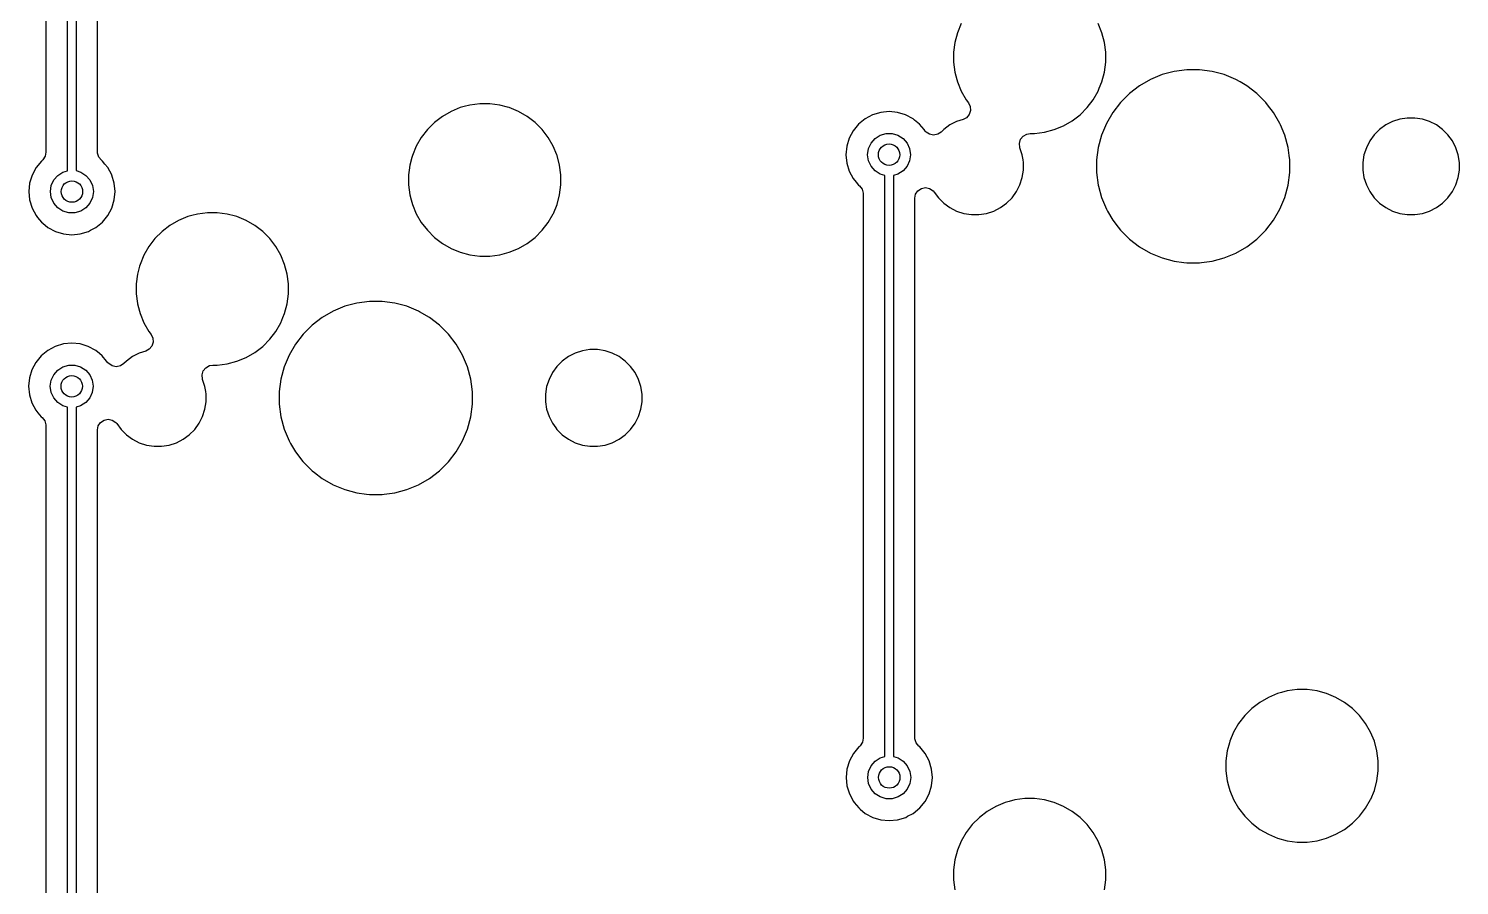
# Model space of a CAD drawing. Extents: x 17 to 170, y -181 to -32.
# Drawn here: x 60.23 to 93.58, y -81.19 to -61.23 of the extents above; entities that cross this region are included whole.
import ezdxf

# ---------------------------------------------------------------- set-up
doc = ezdxf.new("R2010")
doc.units = 0
doc.layers.add('BLACK', color=7, linetype='CONTINUOUS')

msp = doc.modelspace()

# ---------------------------------------------------------------- linework, layer by layer
at = {"layer": 'BLACK', "linetype": 'CONTINUOUS'}
for p, q in [((61.138174, -64.540678), (61.138174, -51.000393)), ((61.338174, -51.000393), (61.338174, -64.538533)), ((60.637674, -51.433192), (60.637674, -64.109804)), ((61.838674, -64.10381), (61.838674, -51.530516)), ((81.880118, -61.32556), (81.819879, -61.550374)), ((81.88012, -61.325551), (81.880118, -61.32556)), ((81.969179, -61.110541), (81.88012, -61.325551)), ((85.249879, -61.325551), (85.16082, -61.110541)), ((85.24988, -61.325555), (85.249879, -61.325551)), ((85.249882, -61.32556), (85.24988, -61.325555)), ((85.310121, -61.550374), (85.249882, -61.32556)), ((81.819879, -61.550374), (81.7895, -61.781128)), ((85.3405, -61.781128), (85.310121, -61.550374)), ((81.7895, -61.781128), (81.7895, -62.013872)), ((81.7895, -62.013872), (81.819879, -62.244626)), ((85.310121, -62.244626), (85.3405, -62.013872)), ((85.3405, -62.013872), (85.3405, -61.781128)), ((81.819879, -62.244626), (81.865465, -62.414753)), ((85.249882, -62.46944), (85.310121, -62.244626)), ((86.650049, -62.30186), (86.3775, -62.414753)), ((86.935011, -62.225506), (86.650049, -62.30186)), ((87.227493, -62.187), (86.935011, -62.225506)), ((87.227494, -62.187), (87.227493, -62.187)), ((87.522506, -62.187), (87.227494, -62.187)), ((87.522507, -62.187), (87.522506, -62.187)), ((87.814989, -62.225506), (87.522507, -62.187)), ((87.814993, -62.225507), (87.814988, -62.225506)), ((87.814988, -62.225506), (87.814989, -62.225506)), ((87.976555, -62.268797), (87.814993, -62.225507)), ((88.09995, -62.30186), (87.976555, -62.268797)), ((88.372499, -62.414753), (88.09995, -62.30186)), ((81.865465, -62.414753), (81.88012, -62.469448)), ((81.88012, -62.469448), (81.969179, -62.684458)), ((81.969179, -62.684458), (81.969184, -62.684467)), ((81.969184, -62.684467), (81.969185, -62.684469)), ((81.969185, -62.684469), (82.085558, -62.886032)), ((85.044442, -62.886032), (85.160815, -62.684469)), ((85.160815, -62.684469), (85.187784, -62.619361)), ((85.187784, -62.619361), (85.249879, -62.469448)), ((85.249879, -62.469445), (85.249882, -62.46944)), ((85.249879, -62.469448), (85.249879, -62.469445)), ((86.122005, -62.562262), (85.887963, -62.741849)), ((86.12201, -62.562259), (86.122005, -62.562262)), ((86.377496, -62.414755), (86.12201, -62.562259)), ((86.3775, -62.414753), (86.377496, -62.414755)), ((88.372503, -62.414755), (88.372499, -62.414753)), ((88.372505, -62.414756), (88.372503, -62.414755)), ((88.372507, -62.414757), (88.372505, -62.414756)), ((88.467221, -62.46944), (88.372507, -62.414757)), ((88.627989, -62.562259), (88.467221, -62.46944)), ((88.627994, -62.562262), (88.627989, -62.562259)), ((88.862036, -62.741849), (88.627994, -62.562262)), ((70.517874, -63.009879), (70.383832, -63.045795)), ((70.517878, -63.009878), (70.517874, -63.009879)), ((70.51788, -63.009878), (70.517878, -63.009878)), ((70.748628, -62.9795), (70.51788, -63.009878)), ((70.981372, -62.9795), (70.748628, -62.9795)), ((71.212119, -63.009878), (70.981372, -62.9795)), ((71.212126, -63.009879), (71.212119, -63.009878)), ((71.39675, -63.059349), (71.212126, -63.009879)), ((82.085558, -62.886032), (82.08556, -62.886035)), ((82.08556, -62.886035), (82.085561, -62.886036)), ((82.085561, -62.886036), (82.138925, -62.955582)), ((82.138925, -62.955582), (82.181896, -63.042717)), ((84.902756, -63.070681), (85.044442, -62.886032)), ((85.679349, -62.950463), (85.499762, -63.184505)), ((85.887963, -62.741849), (85.679349, -62.950463)), ((88.862037, -62.74185), (88.862036, -62.741849)), ((88.862042, -62.741854), (88.862037, -62.74185)), ((89.070646, -62.950458), (88.862042, -62.741854)), ((89.070649, -62.950462), (89.070646, -62.950458)), ((89.07065, -62.950463), (89.070649, -62.950462)), ((89.11017, -63.001967), (89.07065, -62.950463)), ((89.250238, -63.184506), (89.11017, -63.001967)), ((69.876467, -63.275558), (69.691819, -63.417244)), ((70.078032, -63.159184), (69.876467, -63.275558)), ((70.078041, -63.159179), (70.078032, -63.159184)), ((70.293051, -63.07012), (70.078041, -63.159179)), ((70.383832, -63.045795), (70.293051, -63.07012)), ((71.436948, -63.07012), (71.39675, -63.059349)), ((71.651958, -63.159179), (71.436948, -63.07012)), ((71.651967, -63.159184), (71.651958, -63.159179)), ((71.651969, -63.159185), (71.651967, -63.159184)), ((71.853532, -63.275558), (71.651969, -63.159185)), ((72.038181, -63.417244), (71.853532, -63.275558)), ((79.729637, -63.33054), (79.577294, -63.455566)), ((79.90344, -63.23764), (79.729637, -63.33054)), ((79.903448, -63.237637), (79.90344, -63.23764)), ((80.092042, -63.180427), (79.903448, -63.237637)), ((80.288174, -63.161111), (80.092042, -63.180427)), ((80.484305, -63.180427), (80.288174, -63.161111)), ((80.672899, -63.237637), (80.484305, -63.180427)), ((80.672907, -63.23764), (80.672899, -63.237637)), ((80.84671, -63.33054), (80.672907, -63.23764)), ((80.882871, -63.360217), (80.84671, -63.33054)), ((80.999057, -63.455569), (80.882871, -63.360217)), ((82.018325, -63.343976), (81.862965, -63.394455)), ((82.092961, -63.304708), (82.018325, -63.343976)), ((82.15702, -63.231663), (82.092961, -63.304708)), ((82.18825, -63.139664), (82.15702, -63.231663)), ((82.181896, -63.042717), (82.18825, -63.139664)), ((84.553532, -63.376942), (84.738181, -63.235256)), ((84.738181, -63.235256), (84.902756, -63.070681)), ((85.499759, -63.18451), (85.352255, -63.439996)), ((85.499762, -63.184505), (85.499759, -63.18451)), ((89.397743, -63.439993), (89.250238, -63.184506)), ((92.191445, -63.339714), (92.022958, -63.394458)), ((92.191448, -63.339713), (92.191445, -63.339714)), ((92.19145, -63.339713), (92.191448, -63.339713)), ((92.191456, -63.339711), (92.19145, -63.339713)), ((92.366411, -63.312), (92.191456, -63.339711)), ((92.366421, -63.312), (92.366411, -63.312)), ((92.543579, -63.312), (92.366421, -63.312)), ((92.543588, -63.312), (92.543579, -63.312)), ((92.718543, -63.339711), (92.543588, -63.312)), ((92.718549, -63.339713), (92.718543, -63.339711)), ((92.718555, -63.339714), (92.718549, -63.339713)), ((92.887042, -63.394458), (92.718555, -63.339714)), ((69.527244, -63.581819), (69.385558, -63.766467)), ((69.527247, -63.581815), (69.527244, -63.581819)), ((69.691815, -63.417247), (69.527247, -63.581815)), ((69.691819, -63.417244), (69.691815, -63.417247)), ((72.202756, -63.581819), (72.038181, -63.417244)), ((72.344442, -63.766468), (72.202756, -63.581819)), ((79.452262, -63.607915), (79.359362, -63.781718)), ((79.577288, -63.455572), (79.452262, -63.607915)), ((79.577294, -63.455566), (79.577288, -63.455572)), ((80.080466, -63.711636), (80.217017, -63.671541)), ((80.217017, -63.671541), (80.359331, -63.671541)), ((80.359331, -63.671541), (80.495882, -63.711636)), ((81.102334, -63.581412), (80.999057, -63.455569)), ((81.131845, -63.617371), (81.102334, -63.581412)), ((81.132502, -63.616831), (81.131845, -63.617371)), ((81.150229, -63.638431), (81.132502, -63.616831)), ((81.23101, -63.692408), (81.150229, -63.638431)), ((81.326298, -63.711363), (81.23101, -63.692408)), ((81.421586, -63.69241), (81.326298, -63.711363)), ((81.502368, -63.638434), (81.421586, -63.69241)), ((81.561783, -63.579019), (81.502368, -63.638434)), ((81.561787, -63.579016), (81.561783, -63.579019)), ((81.70511, -63.474885), (81.561787, -63.579016)), ((81.862947, -63.394463), (81.70511, -63.474885)), ((81.862965, -63.394455), (81.862947, -63.394463)), ((83.411028, -63.732658), (83.495795, -63.685186)), ((83.495795, -63.685186), (83.572739, -63.673)), ((83.572739, -63.673), (83.681372, -63.673)), ((83.681372, -63.673), (83.912126, -63.642621)), ((83.912126, -63.642621), (84.13694, -63.582382)), ((84.13694, -63.582382), (84.136945, -63.582379)), ((84.136945, -63.582379), (84.136948, -63.582379)), ((84.136948, -63.582379), (84.351958, -63.49332)), ((84.351958, -63.49332), (84.351961, -63.493318)), ((84.351961, -63.493318), (84.351969, -63.493315)), ((84.351969, -63.493315), (84.553532, -63.376942)), ((85.352253, -63.44), (85.23936, -63.712549)), ((85.352255, -63.439996), (85.352253, -63.44)), ((89.397744, -63.439996), (89.397743, -63.439993)), ((89.397746, -63.44), (89.397744, -63.439996)), ((89.412196, -63.474885), (89.397746, -63.44)), ((89.510639, -63.712548), (89.412196, -63.474885)), ((91.721789, -63.579014), (91.596514, -63.704289)), ((91.86511, -63.474885), (91.721789, -63.579014)), ((92.022947, -63.394463), (91.86511, -63.474885)), ((92.022956, -63.394459), (92.022947, -63.394463)), ((92.022958, -63.394458), (92.022956, -63.394458)), ((92.022956, -63.394458), (92.022956, -63.394459)), ((92.88705, -63.394462), (92.887042, -63.394458)), ((92.887052, -63.394463), (92.88705, -63.394462)), ((93.044889, -63.474885), (92.887052, -63.394463)), ((93.152069, -63.552756), (93.044889, -63.474885)), ((93.188214, -63.579017), (93.152069, -63.552756)), ((93.313483, -63.704286), (93.188214, -63.579017)), ((69.269179, -63.968041), (69.18012, -64.183051)), ((69.269184, -63.968032), (69.269179, -63.968041)), ((69.385558, -63.766467), (69.269184, -63.968032)), ((72.460815, -63.968031), (72.344442, -63.766468)), ((72.460815, -63.968032), (72.460815, -63.968031)), ((72.46082, -63.968041), (72.460815, -63.968032)), ((72.543004, -64.166452), (72.46082, -63.968041)), ((79.302149, -63.97032), (79.282833, -64.166452)), ((79.359359, -63.781726), (79.302149, -63.97032)), ((79.359362, -63.781718), (79.359359, -63.781726)), ((79.788174, -64.166452), (79.808428, -64.025586)), ((79.808428, -64.025586), (79.867547, -63.896132)), ((79.867547, -63.896132), (79.960744, -63.788577)), ((79.960744, -63.788577), (80.080466, -63.711636)), ((80.495882, -63.711636), (80.615604, -63.788577)), ((80.615604, -63.788577), (80.708801, -63.896132)), ((80.708801, -63.896132), (80.76792, -64.025586)), ((80.76792, -64.025586), (80.788174, -64.166452)), ((83.324507, -63.902462), (83.350879, -63.808955)), ((83.335925, -63.998944), (83.324507, -63.902462)), ((83.33804, -64.005455), (83.335925, -63.998944)), ((83.338042, -64.005458), (83.33804, -64.005455)), ((83.392786, -64.173945), (83.338042, -64.005458)), ((83.350879, -63.808955), (83.411028, -63.732658)), ((85.163006, -63.997511), (85.1245, -64.289993)), ((85.23936, -63.712549), (85.163006, -63.997511)), ((89.586993, -63.997507), (89.510639, -63.712548)), ((89.611422, -64.18306), (89.586993, -63.997507)), ((91.411958, -64.005458), (91.357214, -64.173945)), ((91.411963, -64.005447), (91.411958, -64.005456)), ((91.411958, -64.005456), (91.411958, -64.005458)), ((91.492385, -63.84761), (91.411963, -64.005447)), ((91.596514, -63.704289), (91.492385, -63.84761)), ((93.417614, -63.84761), (93.313483, -63.704286)), ((93.498042, -64.005458), (93.417614, -63.84761)), ((93.552786, -64.173945), (93.498042, -64.005458)), ((60.530945, -64.315162), (60.405914, -64.467511)), ((60.546639, -64.302283), (60.530945, -64.315162)), ((60.564744, -64.285874), (60.546639, -64.302283)), ((60.61872, -64.205092), (60.564744, -64.285874)), ((60.637674, -64.109804), (60.61872, -64.205092)), ((61.839873, -64.128212), (61.838674, -64.10381)), ((61.868074, -64.221184), (61.839873, -64.128212)), ((61.929707, -64.296287), (61.868074, -64.221184)), ((61.952702, -64.315159), (61.929707, -64.296287)), ((61.952709, -64.315165), (61.952702, -64.315159)), ((62.011404, -64.386685), (61.952709, -64.315165)), ((69.166468, -64.234001), (69.119879, -64.407874)), ((69.18012, -64.183051), (69.166468, -64.234001)), ((72.549879, -64.183051), (72.543004, -64.166452)), ((72.54988, -64.183055), (72.549879, -64.183051)), ((72.549882, -64.18306), (72.54988, -64.183055)), ((72.610121, -64.407874), (72.549882, -64.18306)), ((79.282833, -64.166452), (79.302149, -64.362583)), ((79.808428, -64.307318), (79.788174, -64.166452)), ((79.867547, -64.436772), (79.808428, -64.307318)), ((80.76792, -64.307318), (80.708801, -64.436772)), ((80.788174, -64.166452), (80.76792, -64.307318)), ((83.392787, -64.173954), (83.392786, -64.173945)), ((83.392788, -64.173956), (83.392787, -64.173954)), ((83.411167, -64.289993), (83.392788, -64.173956)), ((83.420499, -64.348911), (83.411167, -64.289993)), ((83.4205, -64.348923), (83.420499, -64.348911)), ((83.4205, -64.526076), (83.4205, -64.348923)), ((85.1245, -64.289993), (85.1245, -64.585006)), ((89.62526, -64.288174), (89.611422, -64.18306)), ((89.6255, -64.289994), (89.62526, -64.288174)), ((89.6255, -64.348911), (89.6255, -64.289994)), ((89.6255, -64.585006), (89.6255, -64.348911)), ((91.357211, -64.173956), (91.3295, -64.348911)), ((91.3295, -64.348911), (91.3295, -64.526088)), ((91.357213, -64.17395), (91.357211, -64.173956)), ((91.357214, -64.173945), (91.357213, -64.173948)), ((91.357213, -64.173948), (91.357213, -64.17395)), ((93.552787, -64.173954), (93.552786, -64.173945)), ((93.552788, -64.173956), (93.552787, -64.173954)), ((93.580499, -64.348911), (93.552788, -64.173956)), ((93.5805, -64.348923), (93.580499, -64.348911)), ((93.5805, -64.526076), (93.5805, -64.348923)), ((60.313011, -64.641322), (60.255801, -64.829916)), ((60.313014, -64.641314), (60.313011, -64.641322)), ((60.405914, -64.467511), (60.313014, -64.641314)), ((60.821199, -64.755728), (60.914396, -64.648173)), ((60.914396, -64.648173), (61.034118, -64.571232)), ((61.034118, -64.571232), (61.138174, -64.540678)), ((61.338174, -64.538533), (61.449534, -64.571232)), ((61.449534, -64.571232), (61.569256, -64.648173)), ((61.569256, -64.648173), (61.662453, -64.755728)), ((62.077737, -64.467511), (62.011404, -64.386685)), ((62.169201, -64.638628), (62.077737, -64.467511)), ((62.170637, -64.641314), (62.169201, -64.638628)), ((62.170638, -64.641318), (62.170637, -64.641314)), ((62.17064, -64.641321), (62.170638, -64.641318)), ((62.22785, -64.829916), (62.17064, -64.641321)), ((69.104317, -64.526079), (69.0895, -64.638628)), ((69.0895, -64.638628), (69.0895, -64.871372)), ((69.119878, -64.40788), (69.104317, -64.526079)), ((69.119879, -64.407874), (69.119878, -64.407878)), ((69.119878, -64.407878), (69.119878, -64.40788)), ((72.6405, -64.638628), (72.610121, -64.407874)), ((72.6405, -64.871372), (72.6405, -64.638628)), ((79.302149, -64.362583), (79.359359, -64.551177)), ((79.359359, -64.551177), (79.359362, -64.551185)), ((79.359362, -64.551185), (79.452262, -64.724988)), ((79.960744, -64.544327), (79.867547, -64.436772)), ((80.080466, -64.621268), (79.960744, -64.544327)), ((80.188174, -64.652893), (80.080466, -64.621268)), ((80.188174, -78.193178), (80.188174, -64.652893)), ((80.495882, -64.621268), (80.388174, -64.652893)), ((80.388174, -64.652893), (80.388174, -78.191033)), ((80.615604, -64.544327), (80.495882, -64.621268)), ((80.708801, -64.436772), (80.615604, -64.544327)), ((83.392788, -64.701043), (83.420499, -64.526088)), ((83.420499, -64.526088), (83.4205, -64.526076)), ((85.1245, -64.585006), (85.162985, -64.877331)), ((89.586993, -64.877493), (89.6255, -64.585006)), ((91.3295, -64.526088), (91.357211, -64.701043)), ((93.552788, -64.701043), (93.580499, -64.526088)), ((93.580499, -64.526088), (93.5805, -64.526076)), ((60.255801, -64.829916), (60.236485, -65.026048)), ((60.236485, -65.026048), (60.255801, -65.222179)), ((60.741826, -65.026048), (60.76208, -64.885182)), ((60.76208, -65.166914), (60.741826, -65.026048)), ((60.76208, -64.885182), (60.821199, -64.755728)), ((61.662453, -64.755728), (61.721572, -64.885182)), ((61.721572, -64.885182), (61.741826, -65.026048)), ((61.741826, -65.026048), (61.721572, -65.166914)), ((62.247167, -65.026048), (62.22785, -64.829916)), ((62.22785, -65.22218), (62.247167, -65.026048)), ((69.0895, -64.871372), (69.119879, -65.102126)), ((72.610121, -65.102126), (72.6405, -64.871372)), ((79.452262, -64.724988), (79.518478, -64.805672)), ((79.518478, -64.805672), (79.577291, -64.877335)), ((79.577291, -64.877335), (79.596639, -64.893214)), ((79.596639, -64.893214), (79.658272, -64.968314)), ((79.658272, -64.968314), (79.686475, -65.061286)), ((80.907628, -65.087728), (80.961604, -65.006946)), ((80.961604, -65.006946), (81.042386, -64.95297)), ((81.042386, -64.95297), (81.137674, -64.934016)), ((81.137674, -64.934016), (81.232962, -64.95297)), ((81.232962, -64.95297), (81.313744, -65.006946)), ((81.313744, -65.006946), (81.339118, -65.036655)), ((83.153483, -65.170714), (83.257614, -65.02739)), ((83.257614, -65.02739), (83.338042, -64.869542)), ((83.338042, -64.869542), (83.392786, -64.701055)), ((83.392786, -64.701055), (83.392788, -64.701043)), ((85.162985, -64.877331), (85.163007, -64.877493)), ((85.163007, -64.877493), (85.169709, -64.902506)), ((85.169709, -64.902506), (85.23936, -65.16245)), ((89.510639, -65.162452), (89.586993, -64.877493)), ((91.357211, -64.701043), (91.357213, -64.701049)), ((91.357213, -64.701049), (91.357214, -64.701055)), ((91.357214, -64.701055), (91.411958, -64.869542)), ((91.411958, -64.869542), (91.411959, -64.869543)), ((91.411959, -64.869543), (91.411963, -64.869552)), ((91.411963, -64.869552), (91.484213, -65.011351)), ((91.484213, -65.011351), (91.492386, -65.02739)), ((91.492386, -65.02739), (91.596517, -65.170714)), ((93.313483, -65.170714), (93.417614, -65.02739)), ((93.417614, -65.02739), (93.498042, -64.869542)), ((93.498042, -64.869542), (93.552786, -64.701055)), ((93.552786, -64.701055), (93.552788, -64.701043)), ((60.255801, -65.222179), (60.313011, -65.410773)), ((60.821199, -65.296368), (60.76208, -65.166914)), ((60.914396, -65.403923), (60.821199, -65.296368)), ((61.662453, -65.296368), (61.569256, -65.403923)), ((61.721572, -65.166914), (61.662453, -65.296368)), ((62.17064, -65.410775), (62.22785, -65.22218)), ((69.119879, -65.102126), (69.152048, -65.22218)), ((69.152048, -65.22218), (69.18012, -65.326948)), ((69.18012, -65.326948), (69.269179, -65.541958)), ((72.463583, -65.535288), (72.549879, -65.326948)), ((72.549879, -65.326945), (72.549882, -65.32694)), ((72.549879, -65.326948), (72.549879, -65.326945)), ((72.549882, -65.32694), (72.610121, -65.102126)), ((79.686475, -65.061286), (79.687674, -65.085692)), ((79.687674, -65.085692), (79.687674, -77.762304)), ((80.888674, -65.183016), (80.907628, -65.087728)), ((80.888674, -72.103952), (80.888674, -65.183016)), ((81.339118, -65.036655), (81.436517, -65.170714)), ((81.436517, -65.170714), (81.561786, -65.295983)), ((81.561786, -65.295983), (81.70511, -65.400114)), ((82.88489, -65.400114), (83.028214, -65.295983)), ((83.028214, -65.295983), (83.153483, -65.170714)), ((85.23936, -65.16245), (85.352253, -65.434999)), ((89.397743, -65.435007), (89.510639, -65.162452)), ((91.596517, -65.170714), (91.721786, -65.295983)), ((91.721786, -65.295983), (91.86511, -65.400114)), ((93.04489, -65.400114), (93.188214, -65.295983)), ((93.188214, -65.295983), (93.313483, -65.170714)), ((60.313011, -65.410773), (60.313014, -65.410781)), ((60.313014, -65.410781), (60.405914, -65.584584)), ((60.405914, -65.584584), (60.44336, -65.630211)), ((60.44336, -65.630211), (60.530943, -65.736931)), ((61.034118, -65.480864), (60.914396, -65.403923)), ((61.170669, -65.520959), (61.034118, -65.480864)), ((61.312983, -65.520959), (61.170669, -65.520959)), ((61.449534, -65.480864), (61.312983, -65.520959)), ((61.569256, -65.403923), (61.449534, -65.480864)), ((61.952709, -65.736931), (62.077736, -65.584586)), ((62.077736, -65.584586), (62.17064, -65.410775)), ((63.943051, -65.61012), (63.728041, -65.699179)), ((64.038354, -65.584584), (63.943051, -65.61012)), ((64.167874, -65.549879), (64.038354, -65.584584)), ((64.167878, -65.549878), (64.167874, -65.549879)), ((64.16788, -65.549878), (64.167878, -65.549878)), ((64.398628, -65.5195), (64.16788, -65.549878)), ((64.631372, -65.5195), (64.398628, -65.5195)), ((64.862119, -65.549878), (64.631372, -65.5195)), ((64.862126, -65.549879), (64.862119, -65.549878)), ((65.055271, -65.601632), (64.862126, -65.549879)), ((65.086948, -65.61012), (65.055271, -65.601632)), ((65.301958, -65.699179), (65.086948, -65.61012)), ((69.269179, -65.541958), (69.269184, -65.541967)), ((69.269184, -65.541967), (69.269185, -65.541969)), ((69.269185, -65.541969), (69.385558, -65.743532)), ((72.344442, -65.743532), (72.460815, -65.541969)), ((72.460815, -65.541969), (72.463583, -65.535288)), ((81.70511, -65.400114), (81.862958, -65.480542)), ((81.862958, -65.480542), (82.031445, -65.535286)), ((82.031445, -65.535286), (82.031454, -65.535287)), ((82.031454, -65.535287), (82.031456, -65.535288)), ((82.031456, -65.535288), (82.206411, -65.562999)), ((82.206411, -65.562999), (82.206418, -65.562999)), ((82.206418, -65.562999), (82.206421, -65.563)), ((82.206421, -65.563), (82.206424, -65.563)), ((82.206424, -65.563), (82.383576, -65.563)), ((82.383576, -65.563), (82.383579, -65.563)), ((82.383579, -65.563), (82.383582, -65.562999)), ((82.383582, -65.562999), (82.383588, -65.562999)), ((82.383588, -65.562999), (82.558543, -65.535288)), ((82.558543, -65.535287), (82.558555, -65.535286)), ((82.558543, -65.535288), (82.558543, -65.535287)), ((82.558555, -65.535286), (82.727042, -65.480542)), ((82.727042, -65.480542), (82.88489, -65.400114)), ((85.352253, -65.434999), (85.352255, -65.435003)), ((85.352255, -65.435003), (85.352257, -65.435007)), ((85.352257, -65.435007), (85.378547, -65.480542)), ((85.378547, -65.480542), (85.499759, -65.690489)), ((85.499759, -65.690489), (85.499762, -65.690494)), ((85.499762, -65.690494), (85.626255, -65.855343)), ((89.070646, -65.924542), (89.250238, -65.690494)), ((89.250238, -65.690494), (89.397743, -65.435007)), ((91.86511, -65.400114), (92.022958, -65.480542)), ((92.022958, -65.480542), (92.191445, -65.535286)), ((92.191445, -65.535286), (92.191454, -65.535287)), ((92.191454, -65.535287), (92.191456, -65.535288)), ((92.191456, -65.535288), (92.366411, -65.562999)), ((92.366411, -65.562999), (92.366418, -65.562999)), ((92.366418, -65.562999), (92.366421, -65.563)), ((92.366421, -65.563), (92.366424, -65.563)), ((92.366424, -65.563), (92.543576, -65.563)), ((92.543576, -65.563), (92.543579, -65.563)), ((92.543579, -65.563), (92.543582, -65.562999)), ((92.543582, -65.562999), (92.543588, -65.562999)), ((92.543588, -65.562999), (92.718543, -65.535288)), ((92.718543, -65.535287), (92.718555, -65.535286)), ((92.718543, -65.535288), (92.718543, -65.535287)), ((92.718555, -65.535286), (92.887042, -65.480542)), ((92.887042, -65.480542), (93.04489, -65.400114)), ((60.530943, -65.736931), (60.566387, -65.766019)), ((60.566387, -65.766019), (60.683289, -65.861959)), ((60.683289, -65.861959), (60.857092, -65.954859)), ((60.857092, -65.954859), (60.857096, -65.95486)), ((60.857096, -65.95486), (60.857099, -65.954862)), ((60.857099, -65.954862), (61.045694, -66.012072)), ((61.045694, -66.012072), (61.241826, -66.031389)), ((61.241826, -66.031389), (61.437958, -66.012072)), ((61.437958, -66.012072), (61.626553, -65.954862)), ((61.626553, -65.954862), (61.676472, -65.92818)), ((61.676472, -65.92818), (61.800362, -65.861959)), ((61.800361, -65.861959), (61.800364, -65.861958)), ((61.800362, -65.861959), (61.800361, -65.861959)), ((61.800364, -65.861958), (61.952709, -65.736931)), ((63.341815, -65.957247), (63.177247, -66.121815)), ((63.341819, -65.957244), (63.341815, -65.957247)), ((63.526467, -65.815558), (63.341819, -65.957244)), ((63.728032, -65.699184), (63.526467, -65.815558)), ((63.728041, -65.699179), (63.728032, -65.699184)), ((65.301967, -65.699184), (65.301958, -65.699179)), ((65.301969, -65.699185), (65.301967, -65.699184)), ((65.503532, -65.815558), (65.301969, -65.699185)), ((65.688181, -65.957244), (65.503532, -65.815558)), ((65.852756, -66.121819), (65.688181, -65.957244)), ((69.385558, -65.743532), (69.527244, -65.928181)), ((69.527244, -65.928181), (69.691819, -66.092756)), ((72.038181, -66.092756), (72.202756, -65.928181)), ((72.202756, -65.928181), (72.344442, -65.743532)), ((85.626255, -65.855343), (85.679354, -65.924542)), ((85.679354, -65.924542), (85.887958, -66.133146)), ((88.862042, -66.133146), (89.070646, -65.924542)), ((63.035558, -66.306467), (62.919184, -66.508032)), ((63.177244, -66.121819), (63.035558, -66.306467)), ((63.177247, -66.121815), (63.177244, -66.121819)), ((65.994442, -66.306468), (65.852756, -66.121819)), ((66.110815, -66.508031), (65.994442, -66.306468)), ((69.691819, -66.092756), (69.876468, -66.234442)), ((69.876468, -66.234442), (70.078031, -66.350815)), ((70.078031, -66.350815), (70.078034, -66.350816)), ((70.078034, -66.350816), (70.078041, -66.35082)), ((70.078041, -66.35082), (70.293051, -66.439879)), ((71.436948, -66.439879), (71.651958, -66.35082)), ((71.651958, -66.35082), (71.651961, -66.350818)), ((71.651961, -66.350818), (71.651969, -66.350815)), ((71.651969, -66.350815), (71.853532, -66.234442)), ((71.853532, -66.234442), (72.038181, -66.092756)), ((85.887958, -66.133146), (86.122006, -66.312738)), ((86.122006, -66.312738), (86.377493, -66.460243)), ((88.372507, -66.460243), (88.627994, -66.312738)), ((88.627994, -66.312738), (88.862042, -66.133146)), ((62.919179, -66.508041), (62.83012, -66.723051)), ((62.919184, -66.508032), (62.919179, -66.508041)), ((66.110815, -66.508032), (66.110815, -66.508031)), ((66.11082, -66.508041), (66.110815, -66.508032)), ((66.199879, -66.723051), (66.11082, -66.508041)), ((70.293051, -66.439879), (70.293055, -66.43988)), ((70.293055, -66.43988), (70.29306, -66.439882)), ((70.29306, -66.439882), (70.517874, -66.500121)), ((70.517874, -66.500121), (70.748628, -66.5305)), ((70.748628, -66.5305), (70.981372, -66.5305)), ((70.981372, -66.5305), (71.212126, -66.500121)), ((71.212126, -66.500121), (71.43694, -66.439882)), ((71.43694, -66.439882), (71.436945, -66.439879)), ((71.436945, -66.439879), (71.436948, -66.439879)), ((86.377493, -66.460243), (86.650048, -66.573139)), ((86.650048, -66.573139), (86.935007, -66.649493)), ((86.935007, -66.649493), (87.154372, -66.678373)), ((87.154372, -66.678373), (87.227493, -66.688)), ((87.227493, -66.688), (87.227494, -66.688)), ((87.227494, -66.688), (87.522507, -66.688)), ((87.522507, -66.688), (87.571253, -66.681582)), ((87.571253, -66.681582), (87.814993, -66.649493)), ((87.814993, -66.649493), (88.099952, -66.573139)), ((88.099952, -66.573139), (88.372507, -66.460243)), ((62.769878, -66.94788), (62.7395, -67.178628)), ((62.769879, -66.947874), (62.769878, -66.947878)), ((62.769878, -66.947878), (62.769878, -66.94788)), ((62.819797, -66.761578), (62.769879, -66.947874)), ((62.83012, -66.723051), (62.819797, -66.761578)), ((66.19988, -66.723055), (66.199879, -66.723051)), ((66.199882, -66.72306), (66.19988, -66.723055)), ((66.260121, -66.947874), (66.199882, -66.72306)), ((66.2905, -67.178628), (66.260121, -66.947874)), ((62.7395, -67.178628), (62.7395, -67.411371)), ((66.2905, -67.411372), (66.2905, -67.178628)), ((62.7395, -67.411371), (62.769194, -67.636927)), ((62.769194, -67.636927), (62.769879, -67.642126)), ((62.769879, -67.642126), (62.815465, -67.812253)), ((66.199882, -67.86694), (66.260121, -67.642126)), ((66.260121, -67.642126), (66.2905, -67.411372)), ((67.885011, -67.623006), (67.600049, -67.69936)), ((68.177493, -67.5845), (67.885011, -67.623006)), ((68.177494, -67.5845), (68.177493, -67.5845)), ((68.472506, -67.5845), (68.177494, -67.5845)), ((68.472507, -67.5845), (68.472506, -67.5845)), ((68.764989, -67.623006), (68.472507, -67.5845)), ((68.764993, -67.623007), (68.764988, -67.623006)), ((68.764988, -67.623006), (68.764989, -67.623006)), ((68.926555, -67.666297), (68.764993, -67.623007)), ((69.04995, -67.69936), (68.926555, -67.666297)), ((62.815465, -67.812253), (62.83012, -67.866948)), ((62.83012, -67.866948), (62.919179, -68.081958)), ((66.110815, -68.081969), (66.161435, -67.959762)), ((66.161435, -67.959762), (66.199879, -67.866948)), ((66.199879, -67.866945), (66.199882, -67.86694)), ((66.199879, -67.866948), (66.199879, -67.866945)), ((67.072005, -67.959762), (66.837963, -68.139349)), ((67.07201, -67.959759), (67.072005, -67.959762)), ((67.327496, -67.812255), (67.07201, -67.959759)), ((67.3275, -67.812253), (67.327496, -67.812255)), ((67.600049, -67.69936), (67.3275, -67.812253)), ((69.322499, -67.812253), (69.04995, -67.69936)), ((69.322503, -67.812255), (69.322499, -67.812253)), ((69.322505, -67.812256), (69.322503, -67.812255)), ((69.322507, -67.812257), (69.322505, -67.812256)), ((69.345155, -67.825333), (69.322507, -67.812257)), ((69.577989, -67.959759), (69.345155, -67.825333)), ((69.577994, -67.959762), (69.577989, -67.959759)), ((69.812036, -68.139349), (69.577994, -67.959762)), ((62.919179, -68.081958), (62.919184, -68.081967)), ((62.919184, -68.081967), (62.919185, -68.081969)), ((62.919185, -68.081969), (63.035558, -68.283532)), ((63.035558, -68.283532), (63.03556, -68.283535)), ((63.03556, -68.283535), (63.035561, -68.283536)), ((63.035561, -68.283536), (63.088925, -68.353082)), ((63.088925, -68.353082), (63.131896, -68.440217)), ((65.852756, -68.468181), (65.994442, -68.283532)), ((65.994442, -68.283532), (66.110815, -68.081969)), ((66.629349, -68.347963), (66.449762, -68.582005)), ((66.837963, -68.139349), (66.629349, -68.347963)), ((69.812037, -68.13935), (69.812036, -68.139349)), ((69.812042, -68.139354), (69.812037, -68.13935)), ((70.020646, -68.347958), (69.812042, -68.139354)), ((70.200238, -68.582006), (70.020646, -68.347958)), ((60.85344, -68.63514), (60.679637, -68.72804)), ((60.853448, -68.635137), (60.85344, -68.63514)), ((61.042042, -68.577927), (60.853448, -68.635137)), ((61.238174, -68.558611), (61.042042, -68.577927)), ((61.434305, -68.577927), (61.238174, -68.558611)), ((61.622899, -68.635137), (61.434305, -68.577927)), ((61.622907, -68.63514), (61.622899, -68.635137)), ((61.79671, -68.72804), (61.622907, -68.63514)), ((63.10702, -68.629163), (63.042961, -68.702208)), ((63.13825, -68.537164), (63.10702, -68.629163)), ((63.131896, -68.440217), (63.13825, -68.537164)), ((65.503532, -68.774442), (65.688181, -68.632756)), ((65.688181, -68.632756), (65.852756, -68.468181)), ((66.449759, -68.58201), (66.302255, -68.837496)), ((66.449762, -68.582005), (66.449759, -68.58201)), ((70.347743, -68.837493), (70.200238, -68.582006)), ((60.402262, -69.005415), (60.309362, -69.179218)), ((60.527288, -68.853072), (60.402262, -69.005415)), ((60.527294, -68.853066), (60.527288, -68.853072)), ((60.679637, -68.72804), (60.527294, -68.853066)), ((61.881895, -68.79795), (61.79671, -68.72804)), ((61.949057, -68.853069), (61.881895, -68.79795)), ((62.05037, -68.976519), (61.949057, -68.853069)), ((62.081845, -69.014871), (62.05037, -68.976519)), ((62.082502, -69.014331), (62.081845, -69.014871)), ((62.100229, -69.035931), (62.082502, -69.014331)), ((62.511783, -68.976519), (62.452368, -69.035934)), ((62.511787, -68.976516), (62.511783, -68.976519)), ((62.65511, -68.872385), (62.511787, -68.976516)), ((62.812947, -68.791963), (62.65511, -68.872385)), ((62.812965, -68.791955), (62.812947, -68.791963)), ((62.968325, -68.741476), (62.812965, -68.791955)), ((63.042961, -68.702208), (62.968325, -68.741476)), ((64.862126, -69.040121), (65.08694, -68.979882)), ((65.08694, -68.979882), (65.086945, -68.979879)), ((65.086945, -68.979879), (65.086948, -68.979879)), ((65.086948, -68.979879), (65.301958, -68.89082)), ((65.301958, -68.89082), (65.301961, -68.890818)), ((65.301961, -68.890818), (65.301969, -68.890815)), ((65.301969, -68.890815), (65.503532, -68.774442)), ((66.302253, -68.8375), (66.18936, -69.110049)), ((66.302255, -68.837496), (66.302253, -68.8375)), ((70.460639, -69.110048), (70.347743, -68.837493)), ((72.671789, -68.976514), (72.546514, -69.101789)), ((72.81511, -68.872385), (72.671789, -68.976514)), ((72.972947, -68.791963), (72.81511, -68.872385)), ((72.972956, -68.791959), (72.972947, -68.791963)), ((72.972958, -68.791958), (72.972956, -68.791958)), ((72.972956, -68.791958), (72.972956, -68.791959)), ((73.141445, -68.737214), (72.972958, -68.791958)), ((73.141448, -68.737213), (73.141445, -68.737214)), ((73.14145, -68.737213), (73.141448, -68.737213)), ((73.141456, -68.737211), (73.14145, -68.737213)), ((73.316411, -68.7095), (73.141456, -68.737211)), ((73.316421, -68.7095), (73.316411, -68.7095)), ((73.493579, -68.7095), (73.316421, -68.7095)), ((73.493588, -68.7095), (73.493579, -68.7095)), ((73.668543, -68.737211), (73.493588, -68.7095)), ((73.668549, -68.737213), (73.668543, -68.737211)), ((73.668555, -68.737214), (73.668549, -68.737213)), ((73.837042, -68.791958), (73.668555, -68.737214)), ((73.83705, -68.791962), (73.837042, -68.791958)), ((73.837052, -68.791963), (73.83705, -68.791962)), ((73.994889, -68.872385), (73.837052, -68.791963)), ((74.075912, -68.931252), (73.994889, -68.872385)), ((74.138214, -68.976517), (74.075912, -68.931252)), ((74.263483, -69.101786), (74.138214, -68.976517)), ((60.309359, -69.179226), (60.252149, -69.36782)), ((60.309362, -69.179218), (60.309359, -69.179226)), ((60.758428, -69.423086), (60.817547, -69.293632)), ((60.817547, -69.293632), (60.910744, -69.186077)), ((60.910744, -69.186077), (61.030466, -69.109136)), ((61.030466, -69.109136), (61.167017, -69.069041)), ((61.167017, -69.069041), (61.309331, -69.069041)), ((61.309331, -69.069041), (61.445882, -69.109136)), ((61.445882, -69.109136), (61.565604, -69.186077)), ((61.565604, -69.186077), (61.658801, -69.293632)), ((61.658801, -69.293632), (61.71792, -69.423086)), ((62.18101, -69.089908), (62.100229, -69.035931)), ((62.276298, -69.108863), (62.18101, -69.089908)), ((62.371586, -69.08991), (62.276298, -69.108863)), ((62.452368, -69.035934), (62.371586, -69.08991)), ((64.274507, -69.299962), (64.300879, -69.206455)), ((64.285925, -69.396444), (64.274507, -69.299962)), ((64.300879, -69.206455), (64.361028, -69.130158)), ((64.361028, -69.130158), (64.445795, -69.082686)), ((64.445795, -69.082686), (64.522739, -69.0705)), ((64.522739, -69.0705), (64.631372, -69.0705)), ((64.631372, -69.0705), (64.862126, -69.040121)), ((66.18936, -69.110049), (66.113006, -69.395011)), ((70.536993, -69.395007), (70.460639, -69.110048)), ((72.442385, -69.24511), (72.361963, -69.402947)), ((72.546514, -69.101789), (72.442385, -69.24511)), ((74.367614, -69.24511), (74.263483, -69.101786)), ((74.448042, -69.402958), (74.367614, -69.24511)), ((60.252149, -69.36782), (60.232833, -69.563952)), ((60.232833, -69.563952), (60.252149, -69.760083)), ((60.738174, -69.563952), (60.758428, -69.423086)), ((60.758428, -69.704818), (60.738174, -69.563952)), ((61.71792, -69.423086), (61.738174, -69.563952)), ((61.738174, -69.563952), (61.71792, -69.704818)), ((64.28804, -69.402955), (64.285925, -69.396444)), ((64.288042, -69.402958), (64.28804, -69.402955)), ((64.342786, -69.571445), (64.288042, -69.402958)), ((64.342787, -69.571454), (64.342786, -69.571445)), ((64.342788, -69.571456), (64.342787, -69.571454)), ((64.361167, -69.687493), (64.342788, -69.571456)), ((64.370499, -69.746411), (64.361167, -69.687493)), ((66.113006, -69.395011), (66.0745, -69.687493)), ((66.0745, -69.687493), (66.0745, -69.982506)), ((70.567798, -69.628996), (70.536993, -69.395007)), ((70.569746, -69.643792), (70.567798, -69.628996)), ((70.5755, -69.687494), (70.569746, -69.643792)), ((70.5755, -69.746411), (70.5755, -69.687494)), ((72.307211, -69.571456), (72.2795, -69.746411)), ((72.307213, -69.57145), (72.307211, -69.571456)), ((72.307214, -69.571445), (72.307213, -69.571448)), ((72.307213, -69.571448), (72.307213, -69.57145)), ((72.361958, -69.402958), (72.307214, -69.571445)), ((72.361963, -69.402947), (72.361958, -69.402956)), ((72.361958, -69.402956), (72.361958, -69.402958)), ((74.502786, -69.571445), (74.448042, -69.402958)), ((74.502787, -69.571454), (74.502786, -69.571445)), ((74.502788, -69.571456), (74.502787, -69.571454)), ((74.530499, -69.746411), (74.502788, -69.571456)), ((60.252149, -69.760083), (60.309359, -69.948677)), ((60.309359, -69.948677), (60.309362, -69.948685)), ((60.309362, -69.948685), (60.402262, -70.122488)), ((60.817547, -69.834272), (60.758428, -69.704818)), ((60.910744, -69.941827), (60.817547, -69.834272)), ((61.030466, -70.018768), (60.910744, -69.941827)), ((61.138174, -70.050393), (61.030466, -70.018768)), ((61.445882, -70.018768), (61.338174, -70.050393)), ((61.565604, -69.941827), (61.445882, -70.018768)), ((61.658801, -69.834272), (61.565604, -69.941827)), ((61.71792, -69.704818), (61.658801, -69.834272)), ((64.342786, -70.098555), (64.356578, -70.011476)), ((64.356578, -70.011476), (64.370499, -69.923588)), ((64.3705, -69.746423), (64.370499, -69.746411)), ((64.370499, -69.923588), (64.3705, -69.923576)), ((64.3705, -69.923576), (64.3705, -69.746423)), ((66.0745, -69.982506), (66.113006, -70.274988)), ((70.536993, -70.274993), (70.5755, -69.982506)), ((70.5755, -69.982506), (70.5755, -69.746411)), ((72.2795, -69.746411), (72.2795, -69.923588)), ((72.2795, -69.923588), (72.307211, -70.098543)), ((74.502786, -70.098555), (74.516578, -70.011476)), ((74.516578, -70.011476), (74.530499, -69.923588)), ((74.5305, -69.746423), (74.530499, -69.746411)), ((74.530499, -69.923588), (74.5305, -69.923576)), ((74.5305, -69.923576), (74.5305, -69.746423)), ((60.402262, -70.122488), (60.451206, -70.182126)), ((60.451206, -70.182126), (60.527291, -70.274835)), ((60.527291, -70.274835), (60.546639, -70.290714)), ((60.546639, -70.290714), (60.608272, -70.365814)), ((61.138174, -83.590678), (61.138174, -70.050393)), ((61.338174, -70.050393), (61.338174, -83.588533)), ((61.911604, -70.404446), (61.992386, -70.35047)), ((61.992386, -70.35047), (62.087674, -70.331516)), ((62.087674, -70.331516), (62.182962, -70.35047)), ((62.182962, -70.35047), (62.263744, -70.404446)), ((64.207614, -70.42489), (64.288042, -70.267042)), ((64.288042, -70.267042), (64.342786, -70.098555)), ((66.113006, -70.274988), (66.18936, -70.55995)), ((70.460639, -70.559952), (70.536993, -70.274993)), ((72.307211, -70.098543), (72.307213, -70.098549)), ((72.307213, -70.098549), (72.307214, -70.098555)), ((72.307214, -70.098555), (72.361958, -70.267042)), ((72.361958, -70.267042), (72.361959, -70.267043)), ((72.361959, -70.267043), (72.361963, -70.267052)), ((72.361963, -70.267052), (72.442385, -70.424889)), ((74.367614, -70.42489), (74.448042, -70.267042)), ((74.448042, -70.267042), (74.502786, -70.098555)), ((60.608272, -70.365814), (60.636475, -70.458786)), ((60.636475, -70.458786), (60.637674, -70.483192)), ((60.637674, -70.483192), (60.637674, -83.159804)), ((61.838674, -70.580516), (61.857628, -70.485228)), ((61.838674, -83.15381), (61.838674, -70.580516)), ((61.857628, -70.485228), (61.911604, -70.404446)), ((62.263744, -70.404446), (62.289118, -70.434155)), ((62.289118, -70.434155), (62.386517, -70.568214)), ((62.386517, -70.568214), (62.511786, -70.693483)), ((62.511786, -70.693483), (62.65511, -70.797614)), ((63.83489, -70.797614), (63.978214, -70.693483)), ((63.978214, -70.693483), (64.103483, -70.568214)), ((64.103483, -70.568214), (64.207614, -70.42489)), ((66.18936, -70.55995), (66.302253, -70.832499)), ((70.347743, -70.832507), (70.460639, -70.559952)), ((72.442385, -70.424889), (72.520421, -70.532296)), ((72.520421, -70.532296), (72.546517, -70.568214)), ((72.546517, -70.568214), (72.671786, -70.693483)), ((72.671786, -70.693483), (72.81511, -70.797614)), ((73.99489, -70.797614), (74.138214, -70.693483)), ((74.138214, -70.693483), (74.263483, -70.568214)), ((74.263483, -70.568214), (74.367614, -70.42489)), ((62.65511, -70.797614), (62.812958, -70.878042)), ((62.812958, -70.878042), (62.981445, -70.932786)), ((62.981445, -70.932786), (62.981454, -70.932787)), ((62.981454, -70.932787), (62.981456, -70.932788)), ((62.981456, -70.932788), (63.156411, -70.960499)), ((63.156411, -70.960499), (63.156418, -70.960499)), ((63.156418, -70.960499), (63.156421, -70.9605)), ((63.156421, -70.9605), (63.156424, -70.9605)), ((63.156424, -70.9605), (63.333576, -70.9605)), ((63.333576, -70.9605), (63.333579, -70.9605)), ((63.333579, -70.9605), (63.333582, -70.960499)), ((63.333582, -70.960499), (63.333588, -70.960499)), ((63.333588, -70.960499), (63.508543, -70.932788)), ((63.508543, -70.932787), (63.508555, -70.932786)), ((63.508543, -70.932788), (63.508543, -70.932787)), ((63.508555, -70.932786), (63.677042, -70.878042)), ((63.677042, -70.878042), (63.83489, -70.797614)), ((66.302253, -70.832499), (66.302255, -70.832503)), ((66.302255, -70.832503), (66.302257, -70.832507)), ((66.302257, -70.832507), (66.33723, -70.893082)), ((66.33723, -70.893082), (66.449759, -71.087989)), ((70.200238, -71.087994), (70.347743, -70.832507)), ((72.81511, -70.797614), (72.972958, -70.878042)), ((72.972958, -70.878042), (73.141445, -70.932786)), ((73.141445, -70.932786), (73.141454, -70.932787)), ((73.141454, -70.932787), (73.141456, -70.932788)), ((73.141456, -70.932788), (73.316411, -70.960499)), ((73.316411, -70.960499), (73.316418, -70.960499)), ((73.316418, -70.960499), (73.316421, -70.9605)), ((73.316421, -70.9605), (73.316424, -70.9605)), ((73.316424, -70.9605), (73.493576, -70.9605)), ((73.493576, -70.9605), (73.493579, -70.9605)), ((73.493579, -70.9605), (73.493582, -70.960499)), ((73.493582, -70.960499), (73.493588, -70.960499)), ((73.493588, -70.960499), (73.668543, -70.932788)), ((73.668543, -70.932787), (73.668555, -70.932786)), ((73.668543, -70.932788), (73.668543, -70.932787)), ((73.668555, -70.932786), (73.837042, -70.878042)), ((73.837042, -70.878042), (73.99489, -70.797614)), ((66.449759, -71.087989), (66.449762, -71.087994)), ((66.449762, -71.087994), (66.623521, -71.314441)), ((66.623521, -71.314441), (66.629354, -71.322042)), ((66.629354, -71.322042), (66.837958, -71.530646)), ((69.812042, -71.530646), (70.020646, -71.322042)), ((70.020646, -71.322042), (70.200238, -71.087994)), ((66.837958, -71.530646), (66.837962, -71.530649)), ((66.837962, -71.530649), (66.837963, -71.53065)), ((66.837963, -71.53065), (66.896974, -71.575931)), ((66.896974, -71.575931), (67.072006, -71.710238)), ((69.577994, -71.710238), (69.812042, -71.530646)), ((67.072006, -71.710238), (67.327493, -71.857743)), ((67.327493, -71.857743), (67.600048, -71.970639)), ((67.600048, -71.970639), (67.885007, -72.046993)), ((68.764993, -72.046993), (69.049952, -71.970639)), ((69.049952, -71.970639), (69.322507, -71.857743)), ((69.322507, -71.857743), (69.577994, -71.710238)), ((67.885007, -72.046993), (68.104372, -72.075873)), ((68.104372, -72.075873), (68.177493, -72.0855)), ((68.177493, -72.0855), (68.177494, -72.0855)), ((68.177494, -72.0855), (68.472507, -72.0855)), ((68.472507, -72.0855), (68.521253, -72.079082)), ((68.521253, -72.079082), (68.764993, -72.046993)), ((80.888674, -77.75631), (80.888674, -72.103952)), ((89.433832, -76.698295), (89.343051, -76.72262)), ((89.567874, -76.662379), (89.433832, -76.698295)), ((89.567878, -76.662378), (89.567874, -76.662379)), ((89.56788, -76.662378), (89.567878, -76.662378)), ((89.798628, -76.632), (89.56788, -76.662378)), ((90.031372, -76.632), (89.798628, -76.632)), ((90.262119, -76.662378), (90.031372, -76.632)), ((90.262126, -76.662379), (90.262119, -76.662378)), ((90.455271, -76.714132), (90.262126, -76.662379)), ((88.926467, -76.928058), (88.741819, -77.069744)), ((89.128032, -76.811684), (88.926467, -76.928058)), ((89.128041, -76.811679), (89.128032, -76.811684)), ((89.343051, -76.72262), (89.128041, -76.811679)), ((90.486948, -76.72262), (90.455271, -76.714132)), ((90.701958, -76.811679), (90.486948, -76.72262)), ((90.701967, -76.811684), (90.701958, -76.811679)), ((90.701969, -76.811685), (90.701967, -76.811684)), ((90.903532, -76.928058), (90.701969, -76.811685)), ((91.088181, -77.069744), (90.903532, -76.928058)), ((88.577244, -77.234319), (88.435558, -77.418967)), ((88.577247, -77.234315), (88.577244, -77.234319)), ((88.741815, -77.069747), (88.577247, -77.234315)), ((88.741819, -77.069744), (88.741815, -77.069747)), ((91.252756, -77.234319), (91.088181, -77.069744)), ((91.394442, -77.418968), (91.252756, -77.234319)), ((88.319179, -77.620541), (88.23012, -77.835551)), ((88.319184, -77.620532), (88.319179, -77.620541)), ((88.435558, -77.418967), (88.319184, -77.620532)), ((91.510815, -77.620531), (91.394442, -77.418968)), ((91.510815, -77.620532), (91.510815, -77.620531)), ((91.51082, -77.620541), (91.510815, -77.620532)), ((91.599879, -77.835551), (91.51082, -77.620541)), ((79.580945, -77.967662), (79.455914, -78.120011)), ((79.596639, -77.954783), (79.580945, -77.967662)), ((79.614744, -77.938374), (79.596639, -77.954783)), ((79.66872, -77.857592), (79.614744, -77.938374)), ((79.687674, -77.762304), (79.66872, -77.857592)), ((80.889873, -77.780712), (80.888674, -77.75631)), ((80.918074, -77.873684), (80.889873, -77.780712)), ((80.979707, -77.948787), (80.918074, -77.873684)), ((81.002702, -77.967659), (80.979707, -77.948787)), ((81.002709, -77.967665), (81.002702, -77.967659)), ((81.002711, -77.967668), (81.002709, -77.967665)), ((81.127737, -78.120011), (81.002711, -77.967668)), ((88.219797, -77.874078), (88.169879, -78.060374)), ((88.23012, -77.835551), (88.219797, -77.874078)), ((91.59988, -77.835555), (91.599879, -77.835551)), ((91.599882, -77.83556), (91.59988, -77.835555)), ((91.660121, -78.060374), (91.599882, -77.83556)), ((79.363011, -78.293822), (79.305801, -78.482416)), ((79.363014, -78.293814), (79.363011, -78.293822)), ((79.455914, -78.120011), (79.363014, -78.293814)), ((79.871199, -78.408228), (79.964396, -78.300673)), ((79.964396, -78.300673), (80.084118, -78.223732)), ((80.084118, -78.223732), (80.188174, -78.193178)), ((80.388174, -78.191033), (80.499534, -78.223732)), ((80.499534, -78.223732), (80.619256, -78.300673)), ((80.619256, -78.300673), (80.712453, -78.408228)), ((81.219201, -78.291128), (81.127737, -78.120011)), ((81.220637, -78.293814), (81.219201, -78.291128)), ((81.220638, -78.293818), (81.220637, -78.293814)), ((81.22064, -78.293821), (81.220638, -78.293818)), ((81.27785, -78.482416), (81.22064, -78.293821)), ((88.169879, -78.060374), (88.1395, -78.291128)), ((88.1395, -78.291128), (88.1395, -78.523872)), ((91.6905, -78.291128), (91.660121, -78.060374)), ((91.6905, -78.523872), (91.6905, -78.291128)), ((79.305801, -78.482416), (79.286485, -78.678548)), ((79.286485, -78.678548), (79.305801, -78.874679)), ((79.791826, -78.678548), (79.81208, -78.537682)), ((79.81208, -78.819414), (79.791826, -78.678548)), ((79.81208, -78.537682), (79.871199, -78.408228)), ((80.712453, -78.408228), (80.771572, -78.537682)), ((80.771572, -78.537682), (80.791826, -78.678548)), ((80.791826, -78.678548), (80.771572, -78.819414)), ((81.297167, -78.678548), (81.27785, -78.482416)), ((81.27785, -78.87468), (81.297167, -78.678548)), ((88.1395, -78.523872), (88.169879, -78.754626)), ((91.660121, -78.754626), (91.6905, -78.523872)), ((79.305801, -78.874679), (79.363011, -79.063273)), ((79.871199, -78.948868), (79.81208, -78.819414)), ((79.964396, -79.056423), (79.871199, -78.948868)), ((80.712453, -78.948868), (80.619256, -79.056423)), ((80.771572, -78.819414), (80.712453, -78.948868)), ((81.22064, -79.063275), (81.27785, -78.87468)), ((88.169879, -78.754626), (88.202048, -78.87468)), ((88.202048, -78.87468), (88.23012, -78.979448)), ((88.23012, -78.979448), (88.319179, -79.194458)), ((91.514738, -79.185), (91.599879, -78.979448)), ((91.599879, -78.979445), (91.599882, -78.97944)), ((91.599879, -78.979448), (91.599879, -78.979445)), ((91.599882, -78.97944), (91.660121, -78.754626)), ((79.363011, -79.063273), (79.363014, -79.063281)), ((79.363014, -79.063281), (79.455914, -79.237084)), ((79.455914, -79.237084), (79.476871, -79.26262)), ((79.476871, -79.26262), (79.580943, -79.389431)), ((80.084118, -79.133364), (79.964396, -79.056423)), ((80.220669, -79.173459), (80.084118, -79.133364)), ((80.362983, -79.173459), (80.220669, -79.173459)), ((80.499534, -79.133364), (80.362983, -79.173459)), ((80.619256, -79.056423), (80.499534, -79.133364)), ((81.002709, -79.389431), (81.127736, -79.237086)), ((81.127736, -79.237086), (81.22064, -79.063275)), ((82.778032, -79.351684), (82.576467, -79.468058)), ((82.778041, -79.351679), (82.778032, -79.351684)), ((82.993051, -79.26262), (82.778041, -79.351679)), ((83.088354, -79.237084), (82.993051, -79.26262)), ((83.217874, -79.202379), (83.088354, -79.237084)), ((83.217878, -79.202378), (83.217874, -79.202379)), ((83.21788, -79.202378), (83.217878, -79.202378)), ((83.448628, -79.172), (83.21788, -79.202378)), ((83.681372, -79.172), (83.448628, -79.172)), ((83.912119, -79.202378), (83.681372, -79.172)), ((83.912126, -79.202379), (83.912119, -79.202378)), ((84.105271, -79.254132), (83.912126, -79.202379)), ((84.136948, -79.26262), (84.105271, -79.254132)), ((84.351958, -79.351679), (84.136948, -79.26262)), ((84.351967, -79.351684), (84.351958, -79.351679)), ((84.351969, -79.351685), (84.351967, -79.351684)), ((84.553532, -79.468058), (84.351969, -79.351685)), ((88.319179, -79.194458), (88.319184, -79.194467)), ((88.319184, -79.194467), (88.319185, -79.194469)), ((88.319185, -79.194469), (88.435558, -79.396032)), ((91.394442, -79.396032), (91.510815, -79.194469)), ((91.510815, -79.194469), (91.514738, -79.185)), ((79.580943, -79.389431), (79.613928, -79.416501)), ((79.613928, -79.416501), (79.733289, -79.514459)), ((79.733289, -79.514459), (79.907092, -79.607359)), ((79.907092, -79.607359), (79.907096, -79.60736)), ((79.907096, -79.60736), (79.907099, -79.607362)), ((79.907099, -79.607362), (80.095694, -79.664572)), ((80.095694, -79.664572), (80.291826, -79.683889)), ((80.291826, -79.683889), (80.487958, -79.664572)), ((80.487958, -79.664572), (80.676553, -79.607362)), ((80.676553, -79.607362), (80.721011, -79.583599)), ((80.721011, -79.583599), (80.850362, -79.514459)), ((80.850361, -79.514459), (80.850364, -79.514458)), ((80.850362, -79.514459), (80.850361, -79.514459)), ((80.850364, -79.514458), (81.002709, -79.389431)), ((82.391815, -79.609747), (82.227247, -79.774315)), ((82.391819, -79.609744), (82.391815, -79.609747)), ((82.576467, -79.468058), (82.391819, -79.609744)), ((84.738181, -79.609744), (84.553532, -79.468058)), ((84.902756, -79.774319), (84.738181, -79.609744)), ((88.435558, -79.396032), (88.577244, -79.580681)), ((88.577244, -79.580681), (88.741819, -79.745256)), ((91.088181, -79.745256), (91.252756, -79.580681)), ((91.252756, -79.580681), (91.394442, -79.396032)), ((82.085558, -79.958967), (81.969184, -80.160532)), ((82.227244, -79.774319), (82.085558, -79.958967)), ((82.227247, -79.774315), (82.227244, -79.774319)), ((85.044442, -79.958968), (84.902756, -79.774319)), ((85.160815, -80.160531), (85.044442, -79.958968)), ((88.741819, -79.745256), (88.926468, -79.886942)), ((88.926468, -79.886942), (89.128031, -80.003315)), ((89.128031, -80.003315), (89.128034, -80.003316)), ((89.128034, -80.003316), (89.128041, -80.00332)), ((89.128041, -80.00332), (89.343051, -80.092379)), ((90.486948, -80.092379), (90.701958, -80.00332)), ((90.701958, -80.00332), (90.701961, -80.003318)), ((90.701961, -80.003318), (90.701969, -80.003315)), ((90.701969, -80.003315), (90.903532, -79.886942)), ((90.903532, -79.886942), (91.088181, -79.745256)), ((81.969179, -80.160541), (81.88012, -80.375551)), ((81.969184, -80.160532), (81.969179, -80.160541)), ((85.160815, -80.160532), (85.160815, -80.160531)), ((85.16082, -80.160541), (85.160815, -80.160532)), ((85.249879, -80.375551), (85.16082, -80.160541)), ((89.343051, -80.092379), (89.343055, -80.09238)), ((89.343055, -80.09238), (89.34306, -80.092382)), ((89.34306, -80.092382), (89.567874, -80.152621)), ((89.567874, -80.152621), (89.798628, -80.183)), ((89.798628, -80.183), (90.031372, -80.183)), ((90.031372, -80.183), (90.262126, -80.152621)), ((90.262126, -80.152621), (90.48694, -80.092382)), ((90.48694, -80.092382), (90.486945, -80.092379)), ((90.486945, -80.092379), (90.486948, -80.092379)), ((81.819879, -80.600374), (81.7895, -80.831128)), ((81.880118, -80.37556), (81.819879, -80.600374)), ((81.88012, -80.375551), (81.880118, -80.37556)), ((85.24988, -80.375555), (85.249879, -80.375551)), ((85.249882, -80.37556), (85.24988, -80.375555)), ((85.310121, -80.600374), (85.249882, -80.37556)), ((85.3405, -80.831128), (85.310121, -80.600374)), ((81.7895, -80.831128), (81.7895, -81.063872)), ((85.3405, -81.063872), (85.3405, -80.831128)), ((81.7895, -81.063872), (81.819879, -81.294626)), ((85.310121, -81.294626), (85.3405, -81.063872))]:
    msp.add_line(p, q, dxfattribs=at)
at = {"layer": 'BLACK'}
for centre in [(80.288174, -64.166452), (61.241826, -65.026048), (61.238174, -69.563952), (80.291826, -78.678548)]:
    msp.add_circle(centre, 0.25, dxfattribs=at)

doc.saveas('drawing.dxf')
